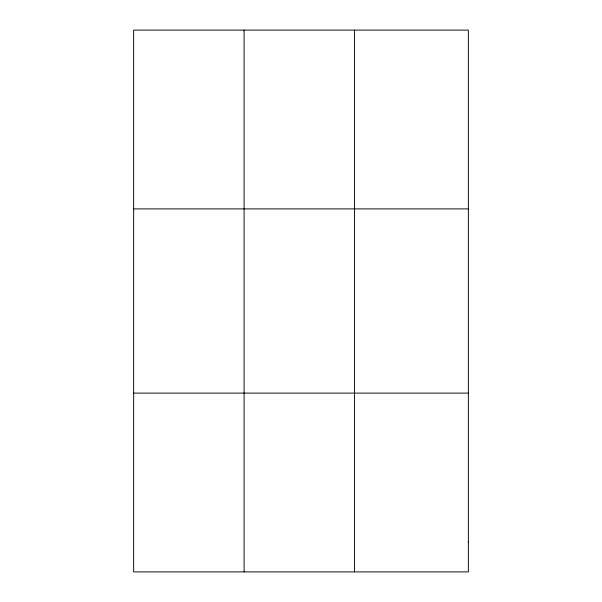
<?xml version="1.0" encoding="UTF-8"?>
<svg xmlns="http://www.w3.org/2000/svg" width="602" height="602" viewBox="0 0 602 602"><rect width="100%" height="100%" fill="white"/><g stroke="black" fill="none" stroke-linecap="round" stroke-linejoin="round"><path stroke-width="0.9" d="M244.096 571.9L244.096 30.1M354.555 571.9L354.555 30.1M133.636 208.894L468.364 208.894M133.636 393.106L468.364 393.106M468.364 542.101L468.364 571.9L133.636 571.9L133.636 30.1L468.364 30.1L468.364 542.101"/></g></svg>
